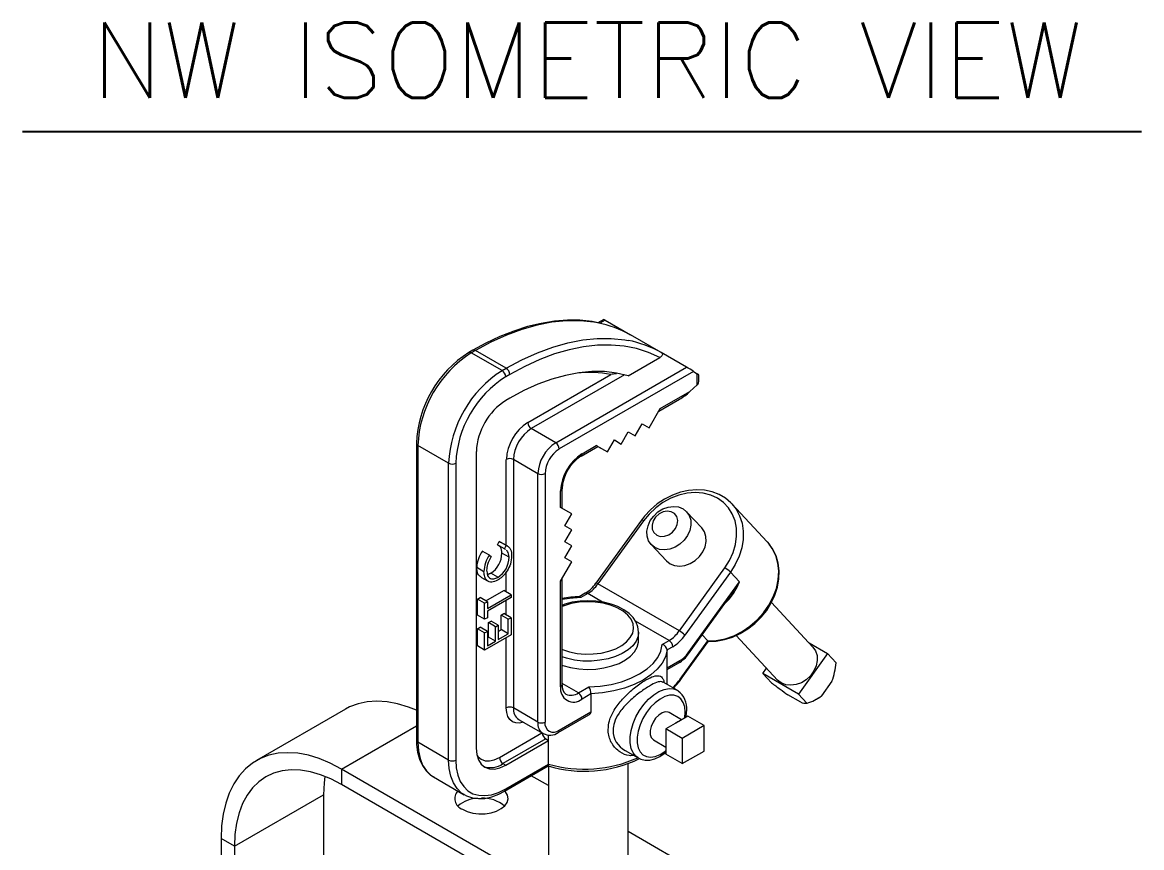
# Model space of a CAD drawing. Extents: x 9.3 to 87, y 1.1 to 68.8.
# Drawn here: x 9.65 to 20.75, y 10.95 to 19.13 of the extents above; entities that cross this region are included whole.
import ezdxf
from ezdxf.enums import TextEntityAlignment as Align

# ---------------------------------------------------------------- set-up
doc = ezdxf.new("R2010")
doc.units = 0
doc.header["$MEASUREMENT"] = 0
doc.linetypes.add('SLD-Solid', pattern=[0])
doc.layers.add('OBJECT', color=7, linetype='CONTINUOUS')
doc.styles.get("Standard").update_dxf_attribs({"font": 'SIMPLEX'})

msp = doc.modelspace()

# ---------------------------------------------------------------- linework, layer by layer
at = {"layer": 'OBJECT', "color": 1}
msp.add_line((9.65, 18.051), (20.754, 18.051), dxfattribs=at)
at = {"layer": 'OBJECT', "linetype": 'SLD-Solid', "lineweight": 15}
for p, q in [((15.417, 16.187), (15.358, 16.154)), ((15.432, 16.179), (15.38, 16.149)), ((15.432, 16.179), (15.683, 16.034)), ((15.988, 15.858), (15.683, 16.034)), ((14.119, 15.881), (14.079, 15.858)), ((14.144, 15.878), (14.104, 15.855)), ((14.449, 15.702), (14.144, 15.878)), ((14.409, 15.679), (14.104, 15.855)), ((15.66, 15.628), (15.973, 15.808)), ((16.239, 15.713), (15.988, 15.858)), ((14.409, 15.679), (14.449, 15.702)), ((14.941, 14.964), (16.239, 15.713)), ((16.308, 15.671), (14.976, 14.902)), ((16.308, 15.671), (16.345, 15.647)), ((14.485, 15.641), (14.445, 15.618)), ((14.663, 15.165), (15.488, 15.641)), ((15.624, 15.638), (14.698, 15.104)), ((16.345, 15.538), (16.345, 15.647)), ((16.36, 15.572), (16.36, 15.636)), ((15.978, 15.302), (16.271, 15.471)), ((16.345, 15.538), (16.271, 15.471)), ((14.485, 15.406), (14.445, 15.382)), ((15.963, 15.276), (16.17, 15.396)), ((15.867, 15.11), (15.978, 15.302)), ((14.941, 14.964), (14.698, 15.104)), ((15.729, 15.031), (15.798, 15.15)), ((15.798, 15.15), (15.867, 15.11)), ((15.798, 15.15), (15.867, 15.11)), ((15.454, 14.872), (15.523, 14.991)), ((15.523, 14.991), (15.592, 14.951)), ((15.523, 14.991), (15.592, 14.951)), ((15.592, 14.951), (15.66, 15.071)), ((15.66, 15.071), (15.729, 15.031)), ((15.66, 15.071), (15.729, 15.031)), ((13.559, 14.957), (13.559, 12.013)), ((13.879, 14.76), (13.573, 14.937)), ((13.573, 14.937), (13.573, 11.993)), ((15.192, 14.831), (15.358, 14.927)), ((15.202, 14.854), (15.343, 14.935)), ((15.343, 14.935), (15.454, 14.872)), ((15.358, 14.927), (15.454, 14.872)), ((14.153, 14.878), (14.153, 11.934)), ((14.451, 13.946), (14.451, 14.797)), ((14.764, 14.657), (14.522, 14.797)), ((14.522, 14.797), (14.522, 12.334)), ((13.879, 11.817), (13.879, 14.76)), ((13.95, 14.76), (13.95, 11.817)), ((14.764, 12.194), (14.764, 14.657)), ((14.835, 14.657), (14.835, 12.194)), ((14.99, 14.323), (14.99, 14.486)), ((15.004, 14.315), (15.004, 14.507)), ((16.685, 14.362), (16.689, 14.357)), ((17.04, 13.982), (16.689, 14.357)), ((15.1, 14.259), (14.99, 14.323)), ((15.031, 14.14), (15.1, 14.259)), ((16.391, 14.119), (16.24, 14.28)), ((15.1, 14.1), (15.031, 14.14)), ((15.791, 14.196), (15.34, 13.571)), ((15.811, 14.189), (15.36, 13.564)), ((15.031, 13.981), (15.1, 14.1)), ((14.284, 13.849), (14.213, 13.889)), ((14.363, 13.952), (14.379, 13.985)), ((14.434, 13.911), (14.363, 13.952)), ((14.45, 13.944), (14.379, 13.985)), ((14.465, 13.938), (14.394, 13.979)), ((14.434, 13.911), (14.45, 13.944)), ((15.1, 13.941), (15.031, 13.981)), ((15.031, 13.821), (15.1, 13.941)), ((15.889, 13.953), (16.04, 13.792)), ((14.284, 13.849), (14.3, 13.834)), ((14.478, 13.829), (14.407, 13.87)), ((14.99, 13.591), (15.1, 13.782)), ((15.1, 13.782), (15.031, 13.821)), ((14.229, 13.685), (14.159, 13.726)), ((14.367, 13.629), (14.296, 13.67)), ((14.451, 13.484), (14.451, 13.684)), ((16.168, 13.097), (16.619, 13.722)), ((16.674, 13.68), (16.223, 13.055)), ((16.674, 13.68), (16.763, 13.585)), ((14.199, 13.632), (14.27, 13.591)), ((14.99, 12.544), (14.99, 13.591)), ((15.004, 12.564), (15.004, 13.616)), ((16.168, 13.097), (15.36, 13.564)), ((16.254, 12.879), (16.763, 13.585)), ((14.249, 13.395), (14.427, 13.498)), ((14.263, 13.321), (14.498, 13.457)), ((14.498, 13.457), (14.427, 13.498)), ((14.498, 13.457), (14.498, 13.43)), ((15.234, 13.471), (15.174, 13.436)), ((15.259, 13.468), (15.19, 13.428)), ((15.406, 13.383), (15.259, 13.468)), ((16.259, 12.87), (16.679, 13.452)), ((14.165, 13.412), (14.192, 13.428)), ((14.165, 13.254), (14.165, 13.412)), ((14.236, 13.372), (14.165, 13.412)), ((14.263, 13.387), (14.192, 13.428)), ((14.236, 13.372), (14.263, 13.387)), ((14.236, 13.213), (14.236, 13.372)), ((14.498, 13.43), (14.263, 13.294)), ((14.263, 13.387), (14.263, 13.321)), ((14.451, 13.255), (14.451, 13.403)), ((17.493, 12.938), (17.081, 13.379)), ((14.236, 13.213), (14.165, 13.254)), ((14.263, 13.228), (14.236, 13.213)), ((14.263, 13.294), (14.263, 13.228)), ((14.4, 13.254), (14.427, 13.269)), ((14.4, 13.11), (14.4, 13.254)), ((14.471, 13.213), (14.4, 13.254)), ((14.498, 13.228), (14.427, 13.269)), ((14.471, 13.213), (14.498, 13.228)), ((14.498, 13.228), (14.498, 13.058)), ((14.165, 13.118), (14.192, 13.134)), ((14.165, 12.948), (14.165, 13.118)), ((14.236, 13.077), (14.165, 13.118)), ((14.263, 13.093), (14.192, 13.134)), ((14.273, 13.18), (14.3, 13.195)), ((14.273, 13.037), (14.273, 13.18)), ((14.343, 13.139), (14.273, 13.18)), ((14.37, 13.155), (14.3, 13.195)), ((14.343, 13.139), (14.37, 13.155)), ((14.343, 12.996), (14.343, 13.139)), ((14.37, 13.155), (14.37, 13.011)), ((14.37, 13.093), (14.4, 13.11)), ((14.471, 13.069), (14.4, 13.11)), ((14.471, 13.069), (14.471, 13.213)), ((16.066, 13.002), (15.732, 13.195)), ((14.236, 13.077), (14.263, 13.093)), ((14.236, 12.907), (14.236, 13.077)), ((14.498, 13.058), (14.236, 12.907)), ((14.263, 13.093), (14.263, 12.949)), ((14.263, 13.031), (14.273, 13.037)), ((14.263, 12.949), (14.343, 12.996)), ((14.343, 12.996), (14.273, 13.037)), ((14.37, 13.011), (14.471, 13.069)), ((14.451, 12.334), (14.451, 13.031)), ((15.764, 13.005), (15.764, 13.086)), ((15.764, 13.086), (15.764, 13.078)), ((15.997, 12.962), (16.066, 13.002)), ((16.192, 12.643), (16.449, 12.999)), ((16.197, 12.634), (16.457, 12.995)), ((16.449, 12.999), (16.394, 13.058)), ((16.73, 13.052), (17.142, 12.61)), ((14.236, 12.907), (14.165, 12.948)), ((16.102, 12.941), (16.046, 12.909)), ((16.046, 12.73), (16.046, 12.909)), ((17.454, 12.979), (17.639, 12.873)), ((16.046, 12.73), (16.173, 12.803)), ((16.048, 12.714), (16.163, 12.78)), ((17.639, 12.873), (17.349, 12.471)), ((17.724, 12.781), (17.639, 12.873)), ((16.048, 12.565), (16.048, 12.714)), ((16.996, 12.675), (17.033, 12.727)), ((17.349, 12.471), (16.996, 12.675)), ((17.081, 12.584), (16.996, 12.675)), ((15.167, 12.482), (15.004, 12.576)), ((16.146, 12.509), (16.007, 12.59)), ((17.682, 12.598), (17.578, 12.454)), ((15.167, 12.482), (15.269, 12.542)), ((15.291, 12.473), (15.202, 12.421)), ((15.291, 12.473), (15.291, 12.294)), ((17.372, 12.391), (17.245, 12.464)), ((17.434, 12.38), (17.349, 12.471)), ((14.764, 12.194), (14.522, 12.334)), ((17.52, 12.417), (17.529, 12.422)), ((12.855, 12.322), (11.972, 11.811)), ((14.573, 12.219), (14.816, 12.079)), ((14.966, 12.089), (15.269, 12.264)), ((14.976, 12.112), (15.291, 12.294)), ((16.19, 12.216), (16.066, 12.288)), ((16.252, 12.252), (16.161, 12.199)), ((16.415, 12.158), (16.252, 12.252)), ((12.815, 11.728), (13.559, 12.157)), ((16.126, 12.179), (16.034, 12.126)), ((16.197, 12.032), (16.034, 12.126)), ((16.034, 12.126), (16.034, 12.021)), ((16.161, 12.199), (16.126, 12.179)), ((16.415, 12.158), (16.197, 12.032)), ((16.415, 11.906), (16.415, 12.158)), ((13.879, 11.817), (13.573, 11.993)), ((14.382, 11.843), (14.804, 12.086)), ((14.843, 12.027), (14.418, 11.781)), ((14.445, 11.766), (14.87, 12.011)), ((14.843, 12.027), (14.87, 12.011)), ((14.87, 12.011), (14.87, 12.064)), ((14.87, 11.776), (14.87, 12.011)), ((15.91, 12.018), (16.034, 11.946)), ((16.034, 12.021), (16.034, 11.98)), ((16.197, 12.032), (16.197, 11.781)), ((15.631, 11.911), (15.759, 11.838)), ((16.034, 11.98), (16.034, 11.875)), ((16.197, 11.781), (16.415, 11.906)), ((14.418, 11.781), (14.445, 11.766)), ((14.445, 11.531), (14.87, 11.776)), ((15.659, 10.825), (15.659, 11.78)), ((15.763, 11.835), (15.759, 11.838)), ((16.197, 11.781), (16.034, 11.875)), ((16.829, 9.411), (12.815, 11.728)), ((12.815, 11.728), (12.815, 11.575)), ((14.434, 11.508), (14.867, 11.758)), ((14.869, 11.563), (14.699, 11.661)), ((14.869, 11.757), (14.869, 10.825)), ((16.829, 9.258), (12.815, 11.575)), ((13.729, 11.65), (14.034, 11.473)), ((11.754, 10.963), (12.638, 11.473)), ((12.638, 11.473), (12.638, 8.397)), ((17.712, 9.921), (15.659, 11.107)), ((11.622, 11.039), (11.622, 7.718)), ((11.754, 10.963), (11.622, 11.039)), ((11.754, 10.963), (11.754, 7.815))]:
    msp.add_line(p, q, dxfattribs=at)
at = {"layer": 'OBJECT', "linetype": 'SLD-Solid', "lineweight": 15, "flags": 128}
for points in [[(15.345, 16.157), (15.303, 16.165), (15.182, 16.178), (15.057, 16.18), (14.928, 16.169), (14.796, 16.148), (14.661, 16.115), (14.524, 16.071), (14.386, 16.016), (14.247, 15.95), (14.119, 15.881)], [(15.356, 16.154), (15.32, 16.16), (15.186, 16.174), (15.047, 16.174), (14.904, 16.159), (14.757, 16.131), (14.606, 16.088), (14.453, 16.032), (14.299, 15.961), (14.144, 15.878)], [(14.449, 15.702), (14.604, 15.785), (14.759, 15.855), (14.912, 15.912), (15.062, 15.954), (15.209, 15.983), (15.353, 15.998), (15.492, 15.998), (15.626, 15.984), (15.66, 15.978)], [(14.144, 15.878), (14.137, 15.882), (14.13, 15.883), (14.124, 15.883), (14.119, 15.881), (14.119, 15.881)], [(15.973, 15.808), (15.862, 15.859), (15.744, 15.897), (15.62, 15.922), (15.49, 15.933), (15.356, 15.931), (15.217, 15.915), (15.075, 15.886), (14.93, 15.844), (14.783, 15.789), (14.634, 15.721), (14.485, 15.641)], [(15.66, 15.628), (15.545, 15.655), (15.425, 15.669), (15.3, 15.669), (15.171, 15.657), (15.038, 15.632), (14.902, 15.594), (14.764, 15.544), (14.625, 15.481), (14.485, 15.406)], [(16.685, 14.362), (16.68, 14.367), (16.624, 14.414), (16.562, 14.451), (16.492, 14.478), (16.418, 14.493), (16.34, 14.498), (16.259, 14.491), (16.178, 14.473), (16.099, 14.445), (16.021, 14.405), (15.949, 14.357), (15.881, 14.3), (15.821, 14.235), (15.791, 14.196)], [(16.619, 13.722), (16.666, 13.797), (16.701, 13.875), (16.725, 13.956), (16.736, 14.036), (16.734, 14.115), (16.72, 14.189), (16.693, 14.258), (16.654, 14.319), (16.605, 14.372), (16.546, 14.414), (16.479, 14.445), (16.405, 14.463), (16.326, 14.47), (16.245, 14.463), (16.163, 14.444), (16.083, 14.413), (16.005, 14.371), (15.933, 14.319), (15.868, 14.257), (15.811, 14.189)], [(15.926, 13.924), (15.889, 13.953), (15.863, 13.992), (15.848, 14.038), (15.846, 14.088), (15.857, 14.14), (15.879, 14.191), (15.913, 14.237), (15.955, 14.277), (16.004, 14.307), (16.056, 14.326), (16.109, 14.333), (16.159, 14.327), (16.204, 14.309), (16.24, 14.28), (16.266, 14.242), (16.281, 14.196), (16.283, 14.146), (16.273, 14.093), (16.25, 14.043), (16.216, 13.996), (16.174, 13.957), (16.125, 13.927), (16.073, 13.908), (16.02, 13.901), (15.97, 13.906), (15.926, 13.924)], [(16.689, 14.357), (16.731, 14.305), (16.766, 14.239), (16.79, 14.165), (16.802, 14.087), (16.801, 14.005), (16.787, 13.922), (16.761, 13.838), (16.723, 13.757), (16.674, 13.68)], [(15.943, 14.048), (15.979, 14.035), (16.021, 14.036), (16.063, 14.051), (16.1, 14.077), (16.129, 14.113), (16.147, 14.153), (16.152, 14.194), (16.142, 14.232), (16.12, 14.262), (16.088, 14.28), (16.048, 14.286), (16.006, 14.278), (15.966, 14.258), (15.932, 14.226), (15.908, 14.188), (15.897, 14.147), (15.899, 14.107), (15.915, 14.073), (15.943, 14.048)], [(16.04, 13.792), (16.076, 13.763), (16.121, 13.745), (16.171, 13.739), (16.223, 13.746), (16.276, 13.765), (16.324, 13.796), (16.367, 13.835), (16.4, 13.881), (16.423, 13.932), (16.434, 13.984), (16.432, 14.035), (16.417, 14.081), (16.391, 14.119), (16.391, 14.119)], [(16.449, 12.999), (16.534, 13.003), (16.621, 13.02), (16.707, 13.05), (16.79, 13.091), (16.868, 13.144), (16.94, 13.206), (17.003, 13.276), (17.057, 13.353), (17.1, 13.435), (17.13, 13.519), (17.148, 13.604), (17.153, 13.689), (17.145, 13.77), (17.124, 13.846), (17.09, 13.916), (17.058, 13.961)], [(16.456, 12.994), (16.533, 12.997), (16.614, 13.011), (16.694, 13.036), (16.772, 13.071), (16.847, 13.117), (16.916, 13.171), (16.979, 13.233), (17.034, 13.301), (17.08, 13.375), (17.116, 13.453), (17.141, 13.532), (17.155, 13.613), (17.157, 13.692), (17.148, 13.769), (17.127, 13.842), (17.095, 13.908), (17.058, 13.959)], [(17.058, 13.961), (17.044, 13.977), (17.04, 13.982)], [(15.19, 13.428), (15.078, 13.42), (15.004, 13.409)], [(15.762, 13.077), (15.764, 13.088), (15.757, 13.137), (15.739, 13.185), (15.709, 13.229), (15.669, 13.27), (15.618, 13.307), (15.557, 13.339), (15.49, 13.364), (15.416, 13.382), (15.34, 13.393), (15.261, 13.396), (15.183, 13.392), (15.106, 13.381), (15.033, 13.362), (15.004, 13.351)], [(15.004, 12.915), (15.007, 12.914), (15.078, 12.891), (15.154, 12.875), (15.233, 12.868), (15.314, 12.869), (15.393, 12.878), (15.468, 12.896), (15.536, 12.921), (15.596, 12.952), (15.645, 12.989), (15.681, 13.031), (15.705, 13.075), (15.714, 13.121), (15.708, 13.168), (15.689, 13.213), (15.655, 13.255), (15.609, 13.294), (15.552, 13.327), (15.486, 13.353), (15.412, 13.372), (15.334, 13.384), (15.254, 13.387), (15.173, 13.382), (15.096, 13.368), (15.024, 13.347), (15.004, 13.34)], [(15.764, 13.078), (15.758, 13.044), (15.739, 12.996), (15.705, 12.951), (15.659, 12.91), (15.602, 12.874), (15.535, 12.844), (15.46, 12.821), (15.379, 12.806), (15.296, 12.798), (15.211, 12.799), (15.128, 12.809), (15.048, 12.826), (15.004, 12.84)], [(15.004, 12.758), (15.011, 12.756), (15.087, 12.735), (15.169, 12.721), (15.253, 12.716), (15.338, 12.719), (15.42, 12.731), (15.498, 12.75), (15.57, 12.776), (15.632, 12.81), (15.684, 12.848), (15.724, 12.891), (15.75, 12.938), (15.763, 12.986), (15.764, 13.005)], [(15.269, 12.542), (15.381, 12.55), (15.49, 12.567), (15.593, 12.594), (15.688, 12.629), (15.773, 12.671), (15.847, 12.72), (15.907, 12.775), (15.953, 12.835), (15.983, 12.898), (15.997, 12.962)], [(16.046, 12.909), (16.029, 12.842), (15.996, 12.778), (15.948, 12.717), (15.885, 12.661), (15.809, 12.61), (15.721, 12.566), (15.623, 12.53), (15.517, 12.502), (15.406, 12.482), (15.291, 12.473)], [(17.493, 12.938), (17.493, 12.937), (17.519, 12.899), (17.534, 12.853), (17.536, 12.803), (17.525, 12.751), (17.503, 12.7), (17.469, 12.653), (17.427, 12.614), (17.378, 12.584), (17.326, 12.565), (17.273, 12.558), (17.223, 12.563), (17.178, 12.581), (17.142, 12.61)], [(16.254, 12.879), (16.257, 12.875), (16.259, 12.873), (16.259, 12.871), (16.259, 12.87)], [(16.111, 12.529), (16.168, 12.596), (16.197, 12.634)], [(16.197, 12.634), (16.197, 12.634), (16.197, 12.636), (16.195, 12.639), (16.192, 12.643)], [(15.759, 11.838), (15.737, 11.854), (15.709, 11.888), (15.689, 11.933), (15.68, 11.986), (15.68, 12.046), (15.689, 12.111), (15.709, 12.178), (15.737, 12.245), (15.773, 12.309), (15.815, 12.368), (15.863, 12.421), (15.913, 12.464), (15.965, 12.497), (16.017, 12.518), (16.066, 12.527), (16.111, 12.523), (16.146, 12.509)], [(16.222, 12.234), (16.226, 12.291), (16.221, 12.343), (16.207, 12.388), (16.183, 12.424), (16.152, 12.448), (16.114, 12.46), (16.071, 12.459), (16.024, 12.446), (15.976, 12.421), (15.928, 12.385), (15.883, 12.34), (15.842, 12.287), (15.807, 12.228), (15.779, 12.166), (15.76, 12.104), (15.75, 12.044), (15.75, 11.988), (15.76, 11.939), (15.779, 11.899), (15.807, 11.869), (15.842, 11.851), (15.883, 11.845), (15.928, 11.852), (15.976, 11.871), (16.024, 11.902), (16.034, 11.91)], [(16.146, 12.509), (16.151, 12.506), (16.154, 12.504)], [(13.559, 12.31), (13.48, 12.341), (13.372, 12.374), (13.268, 12.394), (13.167, 12.401), (13.071, 12.394), (12.98, 12.375), (12.895, 12.343), (12.855, 12.322)], [(14.621, 12.192), (14.582, 12.183), (14.545, 12.185), (14.513, 12.197), (14.487, 12.218), (14.467, 12.249), (14.455, 12.288), (14.451, 12.334)], [(16.066, 12.288), (16.056, 12.292), (16.028, 12.295), (15.996, 12.285), (15.963, 12.263), (15.932, 12.232), (15.907, 12.193), (15.888, 12.151), (15.879, 12.109), (15.879, 12.071), (15.888, 12.04), (15.907, 12.02), (15.91, 12.018)], [(16.234, 12.241), (16.24, 12.29), (16.241, 12.311)], [(13.559, 12.013), (13.56, 11.971), (13.57, 11.895), (13.589, 11.825), (13.618, 11.763), (13.655, 11.71), (13.7, 11.668), (13.733, 11.649)], [(13.573, 11.993), (13.579, 11.909), (13.595, 11.833), (13.621, 11.766), (13.658, 11.711), (13.703, 11.667), (13.729, 11.65)], [(12.815, 11.728), (12.705, 11.786), (12.596, 11.831), (12.489, 11.864), (12.384, 11.884), (12.283, 11.89), (12.187, 11.884), (12.096, 11.865), (12.011, 11.832), (11.933, 11.787), (11.863, 11.73), (11.801, 11.661), (11.747, 11.581), (11.703, 11.49), (11.668, 11.39), (11.642, 11.28), (11.627, 11.163), (11.622, 11.039)], [(14.153, 11.934), (14.159, 11.872), (14.175, 11.818), (14.202, 11.776), (14.239, 11.746), (14.283, 11.729), (14.333, 11.727), (14.388, 11.74), (14.445, 11.766)], [(15.765, 11.836), (15.784, 11.826), (15.828, 11.816), (15.875, 11.817), (15.924, 11.83), (15.975, 11.853), (16.026, 11.888), (16.034, 11.895)], [(14.032, 11.475), (14.008, 11.49), (13.963, 11.534), (13.927, 11.59), (13.9, 11.657), (13.884, 11.733), (13.879, 11.817)], [(13.95, 11.817), (13.955, 11.738), (13.97, 11.667), (13.994, 11.605), (14.028, 11.553), (14.07, 11.512), (14.12, 11.483), (14.177, 11.467), (14.239, 11.464), (14.305, 11.473), (14.374, 11.496), (14.445, 11.531)], [(14.161, 11.862), (14.17, 11.851), (14.201, 11.825), (14.24, 11.81), (14.284, 11.809), (14.332, 11.82), (14.382, 11.843)], [(12.815, 11.575), (12.711, 11.629), (12.608, 11.671), (12.507, 11.7), (12.409, 11.716), (12.315, 11.719), (12.226, 11.709), (12.142, 11.686), (12.065, 11.649), (11.995, 11.601), (11.933, 11.54), (11.88, 11.468), (11.835, 11.385), (11.8, 11.292), (11.775, 11.19), (11.759, 11.08), (11.754, 10.963)], [(12.651, 11.655), (12.643, 11.59), (12.638, 11.473)], [(14.015, 11.329), (14.064, 11.306), (14.12, 11.291), (14.18, 11.284), (14.242, 11.285), (14.301, 11.294), (14.355, 11.311), (14.401, 11.335), (14.437, 11.364), (14.46, 11.397), (14.468, 11.432), (14.463, 11.468), (14.444, 11.502), (14.437, 11.509)], [(14.032, 11.476), (14.057, 11.461), (14.114, 11.442), (14.174, 11.434), (14.239, 11.437), (14.306, 11.452), (14.376, 11.478), (14.434, 11.508)]]:
    msp.add_lwpolyline(points, dxfattribs=at)
at = {"layer": 'OBJECT', "linetype": 'SLD-Solid', "lineweight": 15}
for centre, radius, start, end in [((15.157, 15.104), 1.068, 60.5136, 79.2711), ((15.377, 16.093), 0.102, 57.2662, 66.9811), ((15.462, 14.928), 1.069, 60.5149, 79.3556), ((14.676, 14.913), 1.118, 122.2815, 177.7183), ((14.72, 14.887), 1.148, 122.4873, 177.5127), ((14.089, 15.837), 0.0229, 51.1445, 117.5606), ((15.026, 14.71), 1.148, 122.4871, 177.5129), ((14.368, 15.614), 0.0768, 2.6055, 57.3947), ((14.408, 15.637), 0.0768, 2.6055, 57.3947), ((15.273, 14.516), 1.145, 79.2079, 95.9954), ((15.388, 14.25), 1.693, 57.0852, 59.8068), ((15.02, 14.714), 1.072, 122.4873, 177.5127), ((16.3, 15.567), 0.0918, 48.9632, 60.184), ((16.311, 15.576), 0.0515, 311.6104, 325.3094), ((16.316, 15.57), 0.0442, 328.4653, 2.0768), ((15.859, 15.918), 0.608, 300.7652, 312.6269), ((14.786, 14.849), 0.633, 122.6055, 177.3945), ((14.912, 14.776), 0.461, 122.6055, 177.3945), ((14.905, 14.78), 0.384, 122.6055, 177.3946), ((14.74, 15.168), 0.0768, 182.6057, 237.3945), ((13.583, 14.959), 0.0238, 183.7631, 247.542), ((15.148, 14.64), 0.384, 122.6055, 177.3946), ((15.142, 14.643), 0.307, 122.6057, 177.3943), ((14.9, 14.899), 0.0768, 2.6062, 57.3938), ((14.486, 14.729), 0.0769, 62.6098, 117.3901), ((15.45, 14.465), 0.461, 122.6056, 177.3944), ((15.409, 14.489), 0.405, 122.5025, 177.4979), ((15.177, 14.851), 0.0252, 305.7096, 5.6186), ((13.914, 14.829), 0.0769, 242.6097, 297.3902), ((14.8, 14.726), 0.0769, 242.6097, 297.3904), ((14.979, 14.509), 0.0252, 294.4057, 353.9406), ((15.79, 14.164), 0.0324, 50.173, 89.1052), ((14.444, 13.722), 0.285, 143.8822, 179.0909), ((14.514, 13.681), 0.285, 143.8822, 179.0909), ((14.167, 13.872), 0.24, 302.6355, 359.4034), ((14.238, 13.831), 0.24, 302.6355, 359.4034), ((16.478, 13.479), 0.281, 45.72, 59.9874), ((15.048, 13.773), 0.355, 301.5569, 325.3223), ((15.083, 13.757), 0.338, 301.3929, 325.1483), ((15.34, 13.539), 0.0324, 50.1642, 89.1191), ((16.219, 13.793), 0.583, 313.386, 339.1301), ((15.873, 14.08), 1.019, 322.0889, 330.9435), ((15.201, 12.395), 1.042, 91.2823, 100.863), ((15.172, 13.416), 0.0217, 34.4728, 75.7766), ((15.244, 13.448), 0.0251, 54.3788, 114.3111), ((15.89, 13.291), 0.338, 301.3929, 325.1483), ((16.025, 12.937), 0.0768, 2.6053, 57.3947), ((15.89, 13.287), 0.406, 301.3929, 325.1482), ((16.027, 12.854), 0.281, 45.7188, 59.9881), ((15.984, 12.901), 0.0625, 6.919, 77.6697), ((16, 13.051), 0.316, 300.9809, 325.187), ((16.149, 12.8), 0.024, 304.0573, 7.2549), ((16.032, 13.034), 0.271, 301.3931, 325.1483), ((14.979, 12.567), 0.0251, 294.3745, 354.3048), ((15.103, 12.549), 0.0996, 171.5366, 232.1214), ((15.286, 13.294), 1.116, 317.047, 324.2637), ((15.119, 12.523), 0.131, 170.786, 309.2032), ((15.094, 12.582), 0.123, 244.8765, 306.3004), ((15.125, 12.418), 0.0768, 2.6053, 57.3947), ((15.17, 12.472), 0.121, 0.3171, 35.0938), ((16.029, 12.33), 0.213, 354.9057, 53.5643), ((17.269, 12.877), 0.524, 288.3675, 306.0998), ((17.38, 12.705), 0.32, 297.761, 308.2522), ((14.486, 12.266), 0.0769, 62.6098, 117.3901), ((14.642, 12.319), 0.121, 173.02, 235.6678), ((17.426, 12.516), 0.136, 246.7678, 273.6082), ((15.255, 12.298), 0.0365, 292.52, 353.4816), ((14.886, 12.18), 0.123, 173.6642, 235.3956), ((14.8, 12.262), 0.0769, 242.6097, 297.3904), ((14.921, 12.18), 0.0873, 170.7861, 309.2031), ((14.951, 12.11), 0.0252, 305.7084, 5.6189), ((15.723, 12.104), 0.212, 177.8735, 244.4811), ((16.216, 12.063), 0.147, 112.0265, 127.9681), ((13.584, 12.016), 0.0251, 185.6955, 245.6247), ((14.885, 12.092), 0.0777, 186.0379, 237.2052), ((14.884, 12.211), 0.147, 243.0147, 303.9272), ((16.179, 12), 0.147, 172.0293, 187.9707), ((13.914, 11.885), 0.0769, 242.6097, 297.3902), ((14.295, 11.956), 0.214, 251.1001, 305.1304), ((14.459, 11.846), 0.0768, 182.6057, 237.3941), ((15.226, 12.949), 1.244, 253.1797, 296.1169), ((14.844, 11.771), 0.0259, 329.903, 11.6545), ((15.226, 13.03), 1.303, 254.1188, 293.9872), ((14.054, 11.435), 0.113, 137.8622, 250.129), ((14.22, 11.105), 0.333, 50.1608, 92.8011), ((14.421, 11.528), 0.024, 304.0433, 7.2547), ((14.174, 11.131), 0.306, 91.1304, 131.1972)]:
    msp.add_arc(centre, radius, start, end, dxfattribs=at)
msp.add_ellipse((15.308, 14.956), major_axis=(0.05, -0.0289), ratio=0.00007, start_param=6.283145, end_param=7.068624, dxfattribs=at)
for points, knots in [([(15.988, 15.858), (15.991, 15.856), (15.997, 15.852), (16, 15.843), (15.999, 15.832), (15.99, 15.819), (15.979, 15.812), (15.973, 15.808)], [0, 0, 0, 0, 0.138344, 0.276042, 0.470202, 0.74205, 1, 1, 1, 1]), ([(15.545, 15.648), (15.525, 15.646), (15.505, 15.645), (15.488, 15.641), (15.488, 15.641)], [0, 0, 0, 0, 0.995077, 1, 1, 1, 1]), ([(14.407, 13.87), (14.405, 13.892), (14.401, 13.927), (14.379, 13.941), (14.371, 13.946)], [0, 0, 0, 0, 0.631759, 1, 1, 1, 1]), ([(14.45, 13.944), (14.459, 13.94), (14.477, 13.932), (14.499, 13.9), (14.503, 13.866), (14.504, 13.844)], [0, 0, 0, 0, 0.280392, 0.560813, 1, 1, 1, 1]), ([(14.478, 13.829), (14.476, 13.852), (14.474, 13.881), (14.456, 13.893), (14.452, 13.896)], [0, 0, 0, 0, 0.769278, 1, 1, 1, 1]), ([(14.3, 13.834), (14.286, 13.808), (14.26, 13.762), (14.258, 13.718), (14.256, 13.699)], [0, 0, 0, 0, 0.558391, 1, 1, 1, 1]), ([(14.504, 13.844), (14.503, 13.817), (14.499, 13.767), (14.471, 13.716), (14.459, 13.693)], [0, 0, 0, 0, 0.559803, 1, 1, 1, 1]), ([(14.201, 13.635), (14.197, 13.636), (14.179, 13.641), (14.163, 13.674), (14.16, 13.709), (14.159, 13.726)], [0, 0, 0, 0, 0.145898, 0.572628, 1, 1, 1, 1]), ([(14.365, 13.601), (14.345, 13.592), (14.304, 13.574), (14.259, 13.593), (14.233, 13.631), (14.231, 13.667), (14.229, 13.685)], [0, 0, 0, 0, 0.279512, 0.55908, 0.779374, 1, 1, 1, 1]), ([(14.256, 13.699), (14.258, 13.681), (14.262, 13.644), (14.29, 13.616), (14.328, 13.611), (14.354, 13.623), (14.367, 13.629)], [0, 0, 0, 0, 0.279865, 0.559535, 0.779674, 1, 1, 1, 1]), ([(14.459, 13.693), (14.443, 13.672), (14.415, 13.633), (14.38, 13.611), (14.365, 13.601)], [0, 0, 0, 0, 0.559021, 1, 1, 1, 1]), ([(16.455, 12.995), (16.455, 12.995), (16.454, 12.994), (16.451, 12.997), (16.449, 12.999)], [0, 0, 0, 0, 0.324499, 1, 1, 1, 1]), ([(17.682, 12.598), (17.692, 12.628), (17.711, 12.691), (17.72, 12.75), (17.724, 12.781)], [0, 0, 0, 0, 0.480507, 1, 1, 1, 1]), ([(16.047, 12.714), (16.047, 12.714), (16.047, 12.713), (16.047, 12.716), (16.046, 12.722), (16.046, 12.727), (16.046, 12.73)], [0, 0, 0, 0, 0.097444, 0.481142, 0.777168, 1, 1, 1, 1]), ([(15.461, 12.119), (15.464, 12.148), (15.47, 12.213), (15.519, 12.317), (15.588, 12.406), (15.655, 12.475), (15.71, 12.523), (15.764, 12.565), (15.829, 12.61), (15.899, 12.646), (15.961, 12.659), (15.995, 12.641), (16.011, 12.612), (16.016, 12.591), (16.017, 12.584)], [0, 0, 0, 0, 0.088776, 0.198609, 0.317142, 0.380597, 0.444001, 0.503802, 0.563571, 0.671288, 0.779154, 0.898446, 0.964871, 1, 1, 1, 1]), ([(16.005, 12.585), (15.998, 12.59), (15.981, 12.6), (15.929, 12.583), (15.851, 12.541), (15.751, 12.471), (15.649, 12.382), (15.568, 12.287), (15.519, 12.195), (15.513, 12.138), (15.511, 12.112)], [0, 0, 0, 0, 0.09385, 0.221401, 0.349301, 0.490356, 0.638802, 0.77588, 0.900508, 1, 1, 1, 1]), ([(17.081, 12.584), (17.11, 12.562), (17.163, 12.522), (17.219, 12.482), (17.245, 12.464)], [0, 0, 0, 0, 0.538104, 1, 1, 1, 1]), ([(15.716, 11.862), (15.701, 11.861), (15.652, 11.856), (15.572, 11.895), (15.506, 11.961), (15.473, 12.033), (15.462, 12.081), (15.462, 12.11), (15.461, 12.119)], [0, 0, 0, 0, 0.1144, 0.366893, 0.648434, 0.793478, 0.938455, 1, 1, 1, 1])]:
    msp.add_open_spline(points, degree=3, knots=knots, dxfattribs=at)
for points in [[(14.379, 13.985), (14.393, 13.977)], [(14.442, 13.905), (14.434, 13.911)], [(14.264, 13.658), (14.296, 13.67)]]:
    msp.add_open_spline(points, degree=1, dxfattribs=at)

# ---------------------------------------------------------------- texts
at = {"layer": 'OBJECT', "color": 1}
msp.add_text('NW ISOMETRIC VIEW', height=0.75, dxfattribs=at).set_placement((15.254, 18.383), align=Align.CENTER)

doc.saveas('drawing.dxf')
